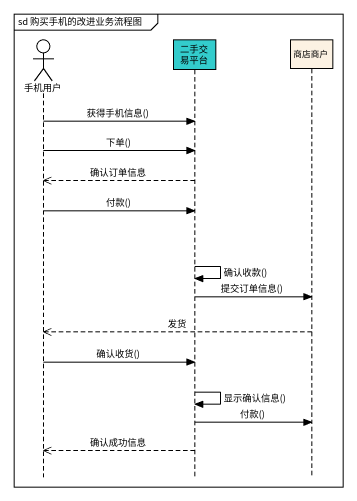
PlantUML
@startuml
mainframe sd 购买手机的改进业务流程图
hide footbox
actor 手机用户
participant 二手交易平台 #33CCCC
participant 商店商户 #FCF2E3

手机用户 -> 二手交易平台 : 获得手机信息()
手机用户 -> 二手交易平台 : 下单()
二手交易平台 -->> 手机用户 : 确认订单信息
手机用户 -> 二手交易平台 : 付款()
二手交易平台 -> 二手交易平台 : 确认收款()
二手交易平台 -> 商店商户 : 提交订单信息()
商店商户 -->> 手机用户 : 发货
手机用户 -> 二手交易平台 : 确认收货()
二手交易平台 -> 二手交易平台 : 显示确认信息()
二手交易平台 -> 商店商户 : 付款()
二手交易平台 -->> 手机用户 : 确认成功信息
@enduml
